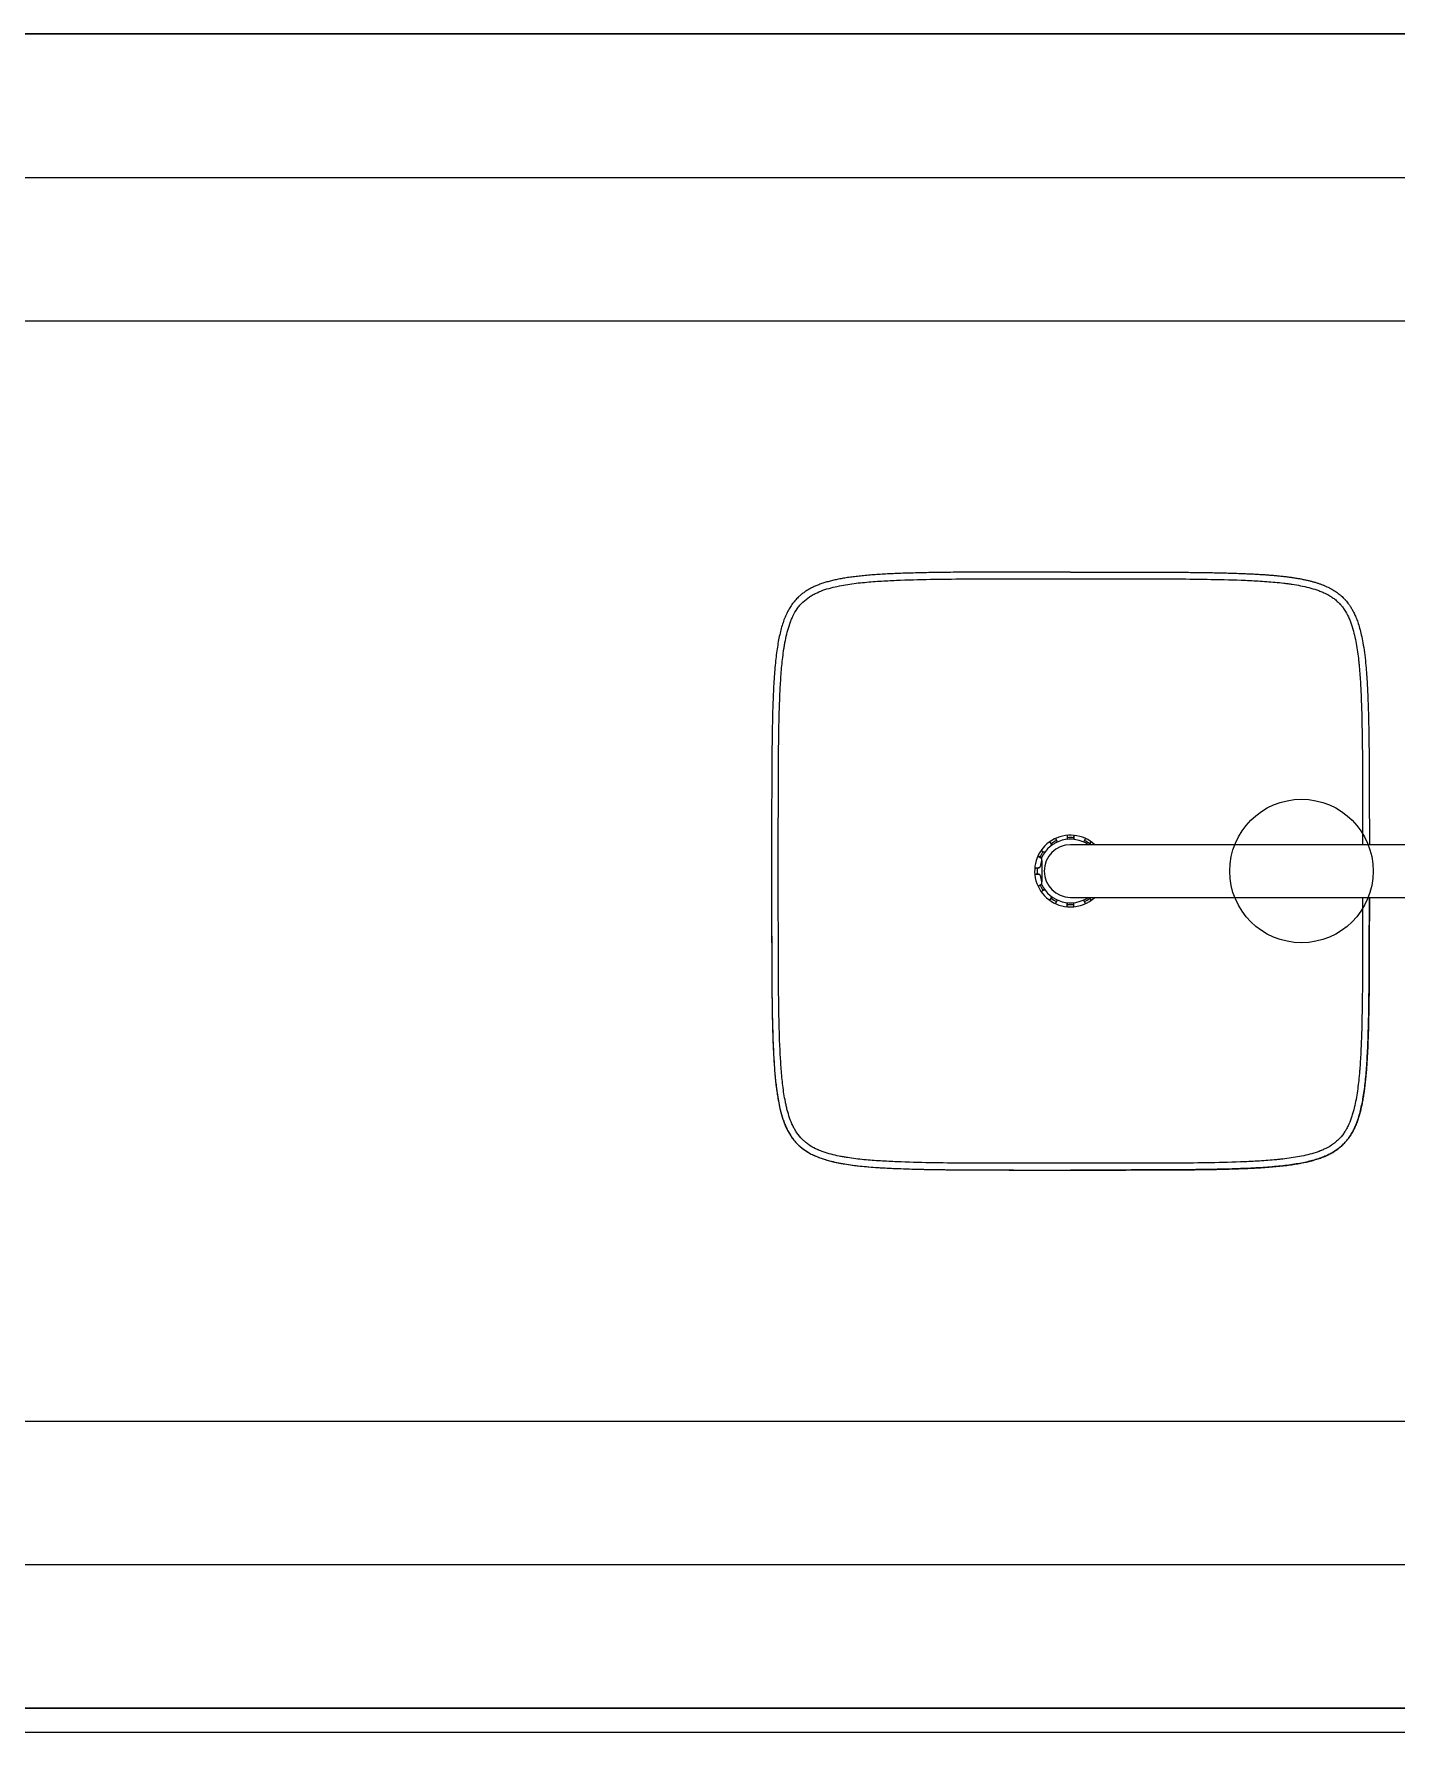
# Model space of a CAD drawing. Header units: millimetres. Extents: x 976 to 9349, y -1578 to 2211.
# Drawn here: x 6089.1 to 6146.1, y 17.1 to 88.1 of the extents above; entities that cross this region are included whole.
import ezdxf

# ---------------------------------------------------------------- set-up
doc = ezdxf.new("R2010")
doc.units = ezdxf.units.MM
for name, color, linetype in [('Płytki', 254, 'Continuous'), ('Wbudowane', 175, 'Continuous'), ('Ściany', 7, 'Continuous')]:
    doc.layers.add(name, color=color, linetype=linetype)

# ---------------------------------------------------------------- blocks, each defined once
blk = doc.blocks.new('Z$W@#9123')
for p, q in [((13.825, 42.453), (13.825, 16.553)), ((16.025, 16.553), (16.025, 42.453)), ((13.825, 16.553), (13.825, 12.503)), ((16.025, 12.503), (16.025, 16.553)), ((13.57, 13.129), (13.69, 13.06)), ((13.706, 13.363), (13.825, 13.294)), ((16.144, 13.363), (16.025, 13.294)), ((16.28, 13.129), (16.16, 13.06)), ((13.439, 12.638), (13.577, 12.638)), ((13.439, 12.367), (13.577, 12.367)), ((16.411, 12.638), (16.273, 12.638)), ((16.411, 12.367), (16.273, 12.367)), ((13.57, 11.877), (13.69, 11.945)), ((13.706, 11.642), (13.825, 11.711)), ((14.065, 11.283), (14.134, 11.402)), ((15.785, 11.283), (15.716, 11.402)), ((16.144, 11.642), (16.025, 11.711)), ((16.28, 11.877), (16.16, 11.945)), ((14.299, 11.148), (14.368, 11.267)), ((14.48, 11.303), (14.352, 11.303)), ((14.48, 11.303), (15.37, 11.303)), ((14.741, 11.236), (14.741, 11.236)), ((14.79, 11.016), (14.79, 11.154)), ((15.06, 11.016), (15.06, 11.154)), ((15.109, 11.236), (15.109, 11.236)), ((15.498, 11.303), (15.37, 11.303)), ((15.551, 11.148), (15.482, 11.267))]:
    blk.add_line(p, q)
for centre, radius, start, end in [((14.925, 12.503), 1.5, 137.16657, 0), ((14.925, 12.503), 1.5, 0, 42.83343), ((14.066, 13.992), 0.996, 239.73052, 240.17678), ((14.925, 12.503), 1.33, 145.79868, 244.45616), ((14.925, 12.503), 1.4, 144.69488, 155.30515), ((14.31, 14.131), 1.238, 239.92635, 240.97124), ((13.177, 12.453), 1.052, 59.86332, 60.28576), ((13.674, 12.984), 0.0738, 59.03784, 61.07248), ((13.68, 12.999), 0.06, 57.40311, 57.83551), ((13.207, 12.221), 1.238, 60.06885, 60.07349), ((14.925, 12.503), 1.33, 295.54384, 34.20132), ((16.643, 12.221), 1.238, 119.92635, 119.93099), ((14.925, 12.503), 1.4, 24.69487, 35.30515), ((16.17, 12.999), 0.06, 122.16449, 122.59689), ((16.176, 12.984), 0.0738, 118.92752, 120.96085), ((15.54, 14.131), 1.238, 299.02892, 300.07349), ((16.645, 12.502), 0.996, 119.73005, 120.17678), ((15.756, 14.041), 1.052, 299.86332, 300.28582), ((13.436, 11.586), 1.052, 89.86332, 90.28572), ((13.436, 13.363), 0.996, 269.73015, 270.17678), ((14.925, 12.503), 1.4, 174.69488, 185.30515), ((13.578, 11.4), 1.238, 89.02892, 90.07349), ((13.578, 13.605), 1.238, 269.92635, 270.97124), ((13.601, 12.711), 0.0738, 268.92752, 270.95784), ((13.601, 12.294), 0.0738, 89.0437, 91.07248), ((13.599, 12.695), 0.06, 272.16449, 272.59689), ((13.599, 12.31), 0.06, 87.40311, 87.83551), ((14.925, 12.503), 1.1, 180, 0), ((16.249, 12.711), 0.0738, 269.0437, 271.07248), ((16.251, 12.695), 0.06, 267.40311, 267.83551), ((16.251, 12.31), 0.06, 92.16449, 92.59689), ((16.249, 12.294), 0.0738, 88.92752, 90.95784), ((16.272, 11.4), 1.238, 89.92635, 90.97124), ((16.272, 13.606), 1.238, 269.02892, 270.07349), ((14.925, 12.503), 1.4, 0, 5.30511), ((14.925, 12.503), 1.4, 354.69485, 0), ((16.414, 11.642), 0.996, 89.73042, 90.17678), ((16.414, 13.419), 1.052, 269.86332, 270.28569), ((14.094, 10.964), 1.052, 119.86332, 120.28609), ((14.925, 12.503), 1.4, 204.69485, 215.30512), ((14.31, 10.874), 1.238, 119.02892, 120.07349), ((13.205, 12.503), 0.996, 299.73036, 300.17678), ((13.674, 12.021), 0.0738, 298.92752, 300.96085), ((13.68, 12.006), 0.06, 302.16449, 302.59689), ((13.207, 12.784), 1.238, 299.92635, 300.97124), ((13.882, 11.66), 0.0738, 119.03793, 121.07248), ((13.873, 11.673), 0.06, 117.40311, 117.83551), ((14.925, 12.503), 1.4, 234.69485, 245.30513), ((15.207, 10.785), 1.238, 149.02892, 150.07349), ((14.082, 11.46), 0.0738, 328.92752, 330.9573), ((14.095, 11.45), 0.06, 332.16449, 332.59689), ((14.925, 12.503), 1.4, 294.6949, 305.30516), ((15.755, 11.45), 0.06, 207.40311, 207.83551), ((15.768, 11.46), 0.0738, 209.04435, 211.07248), ((14.643, 10.785), 1.238, 29.92635, 30.97124), ((15.968, 11.66), 0.0738, 58.92752, 60.9606), ((15.977, 11.673), 0.06, 62.16449, 62.59689), ((16.643, 12.784), 1.238, 239.02892, 240.07349), ((14.925, 12.503), 1.4, 324.69486, 335.30514), ((16.17, 12.006), 0.06, 237.40311, 237.83551), ((16.176, 12.021), 0.0738, 239.03784, 241.07248), ((15.54, 10.874), 1.238, 59.92635, 60.97124), ((16.673, 12.552), 1.052, 239.86332, 240.28597), ((15.784, 11.013), 0.996, 59.73053, 60.17678), ((14.974, 10.755), 1.052, 149.86332, 150.28584), ((13.435, 11.643), 0.996, 329.73054, 330.17678), ((13.297, 11.888), 1.238, 329.92635, 330.97124), ((14.429, 11.258), 0.06, 131.79707, 147.83551), ((14.444, 11.251), 0.0738, 147.38601, 151.07248), ((14.43, 11.26), 0.0572, 132.56638, 147.6847), ((14.925, 12.503), 1.28, 249.63587, 261.71529), ((14.733, 11.179), 0.0572, 2.31922, 82.19527), ((14.732, 11.176), 0.06, 2.16449, 81.73555), ((14.716, 11.178), 0.0738, 358.92752, 2.61399), ((16.028, 11.156), 1.238, 179.02892, 180.07349), ((15.842, 11.014), 1.052, 179.86332, 180.28569), ((14.925, 12.503), 1.4, 264.69489, 275.30514), ((15.118, 11.176), 0.06, 98.26445, 177.83551), ((15.117, 11.179), 0.0572, 97.80081, 177.6847), ((15.134, 11.178), 0.0738, 177.38601, 181.07248), ((13.822, 11.156), 1.238, 359.92635, 0.97124), ((14.065, 11.013), 0.996, 359.7303, 0.17678), ((14.925, 12.503), 1.28, 278.28471, 290.36452), ((15.42, 11.26), 0.0572, 32.31922, 47.43321), ((15.421, 11.258), 0.06, 32.16449, 48.20564), ((15.406, 11.251), 0.0738, 28.92752, 32.61399), ((16.554, 11.888), 1.238, 209.02892, 210.07349), ((16.463, 11.672), 1.052, 209.86332, 210.28594), ((14.924, 10.783), 0.996, 29.73023, 30.17678)]:
    blk.add_arc(centre, radius, start, end)
for points, knots in [([(2.424, 12.503), (2.424, 12.645), (2.424, 12.928), (2.424, 13.346), (2.424, 13.753), (2.424, 14.15), (2.424, 14.537), (2.424, 14.914), (2.425, 15.281), (2.426, 15.638), (2.427, 15.985), (2.428, 16.323), (2.43, 16.652), (2.432, 16.971), (2.434, 17.282), (2.437, 17.584), (2.44, 17.877), (2.444, 18.162), (2.449, 18.438), (2.454, 18.706), (2.46, 18.966), (2.467, 19.219), (2.475, 19.463), (2.484, 19.7), (2.494, 19.93), (2.504, 20.152), (2.516, 20.367), (2.529, 20.575), (2.544, 20.776), (2.559, 20.971), (2.577, 21.159), (2.595, 21.34), (2.615, 21.515), (2.637, 21.684), (2.661, 21.847), (2.686, 22.004), (2.713, 22.155), (2.743, 22.301), (2.774, 22.441), (2.808, 22.576), (2.843, 22.706), (2.881, 22.83), (2.922, 22.95), (2.965, 23.064), (3.011, 23.174), (3.059, 23.28), (3.11, 23.381), (3.165, 23.477), (3.222, 23.569), (3.283, 23.658), (3.346, 23.742), (3.414, 23.822), (3.465, 23.878), (3.502, 23.915), (3.528, 23.941), (3.566, 23.977), (3.618, 24.024), (3.685, 24.08), (3.769, 24.144), (3.871, 24.214), (3.995, 24.289), (4.144, 24.367), (4.321, 24.446), (4.53, 24.525), (4.776, 24.601), (5.066, 24.673), (5.406, 24.74), (5.804, 24.8), (6.168, 24.841), (6.482, 24.87), (6.729, 24.889), (6.987, 24.906), (7.256, 24.921), (7.538, 24.935), (7.833, 24.947), (8.141, 24.957), (8.462, 24.966), (8.797, 24.974), (9.281, 24.983), (9.92, 24.991), (10.716, 24.997), (11.534, 25), (12.369, 25.002), (13.135, 25.003), (13.621, 25.003), (13.825, 25.003)], [0, 0, 0, 0, 0.019347, 0.038209, 0.056594, 0.074508, 0.09196, 0.108956, 0.125504, 0.141612, 0.157286, 0.172534, 0.187364, 0.201782, 0.215798, 0.229416, 0.242645, 0.255492, 0.267962, 0.280064, 0.291804, 0.303188, 0.314225, 0.324921, 0.335283, 0.345318, 0.355034, 0.364438, 0.373538, 0.38234, 0.390851, 0.39908, 0.407033, 0.414719, 0.422146, 0.429322, 0.436255, 0.442956, 0.449434, 0.455698, 0.46176, 0.467631, 0.473321, 0.478844, 0.484211, 0.489438, 0.494538, 0.499527, 0.504422, 0.509239, 0.513995, 0.518709, 0.523399, 0.524254, 0.525873, 0.528255, 0.531408, 0.535342, 0.540083, 0.545674, 0.552182, 0.559706, 0.568379, 0.578379, 0.589925, 0.603285, 0.618779, 0.636783, 0.657728, 0.668384, 0.679531, 0.691187, 0.70337, 0.7161, 0.729396, 0.743278, 0.757765, 0.772877, 0.788634, 0.823402, 0.859384, 0.896368, 0.934128, 0.972426, 1, 1, 1, 1]), ([(27.426, 12.503), (27.426, 12.735), (27.426, 13.191), (27.426, 13.861), (27.426, 14.502), (27.425, 15.117), (27.424, 15.705), (27.422, 16.267), (27.42, 16.804), (27.416, 17.317), (27.411, 17.806), (27.404, 18.272), (27.396, 18.716), (27.385, 19.138), (27.373, 19.539), (27.357, 19.92), (27.339, 20.282), (27.318, 20.624), (27.293, 20.948), (27.265, 21.254), (27.232, 21.543), (27.195, 21.816), (27.153, 22.072), (27.106, 22.314), (27.053, 22.54), (26.994, 22.753), (26.929, 22.952), (26.857, 23.138), (26.777, 23.311), (26.69, 23.472), (26.594, 23.622), (26.489, 23.761), (26.368, 23.898), (26.228, 24.031), (26.064, 24.159), (25.885, 24.273), (25.69, 24.376), (25.478, 24.468), (25.247, 24.549), (24.998, 24.621), (24.728, 24.685), (24.438, 24.74), (24.126, 24.788), (23.79, 24.83), (23.431, 24.865), (23.046, 24.895), (22.636, 24.92), (22.198, 24.94), (21.732, 24.957), (21.236, 24.97), (20.857, 24.978), (20.587, 24.982), (20.419, 24.985), (20.197, 24.987), (19.917, 24.99), (19.577, 24.994), (19.169, 24.996), (18.689, 24.999), (18.127, 25.001), (17.477, 25.002), (16.766, 25.003), (16.271, 25.003), (16.025, 25.003)], [0, 0, 0, 0, 0.0314952, 0.0616979, 0.0906406, 0.1183556, 0.1448755, 0.1702328, 0.19446, 0.2175897, 0.2396534, 0.2606816, 0.2807047, 0.2997534, 0.3178589, 0.3350525, 0.3513662, 0.3668324, 0.3814829, 0.3953493, 0.4084647, 0.4208638, 0.4325833, 0.4436624, 0.4541432, 0.4640711, 0.4734949, 0.4824677, 0.4910484, 0.4993016, 0.5072977, 0.5151121, 0.5228243, 0.5320033, 0.541291, 0.5508229, 0.5607274, 0.5711225, 0.5821143, 0.5937975, 0.6062565, 0.6195689, 0.6338055, 0.6490314, 0.6653073, 0.6826898, 0.7012332, 0.7209915, 0.7420197, 0.7643713, 0.7880995, 0.79337, 0.8009306, 0.8108994, 0.8234322, 0.8387247, 0.8570157, 0.8785911, 0.9037887, 0.9330022, 0.9666871, 1, 1, 1, 1]), ([(16.025, 25.003), (16.059, 25.003), (16.283, 25.003), (16.689, 25.003), (17.237, 25.002), (17.764, 25.001), (18.272, 25), (18.759, 24.999), (19.228, 24.996), (19.678, 24.993), (20.109, 24.989), (20.524, 24.983), (20.92, 24.977), (21.3, 24.968), (21.664, 24.959), (22.012, 24.947), (22.344, 24.934), (22.661, 24.918), (22.964, 24.9), (23.252, 24.879), (23.527, 24.856), (23.788, 24.829), (24.036, 24.799), (24.272, 24.766), (24.496, 24.729), (24.708, 24.688), (24.908, 24.643), (25.098, 24.593), (25.277, 24.538), (25.446, 24.479), (25.605, 24.414), (25.754, 24.343), (25.895, 24.266), (26.027, 24.183), (26.15, 24.093), (26.265, 23.996), (26.385, 23.88), (26.507, 23.742), (26.627, 23.575), (26.735, 23.394), (26.832, 23.197), (26.918, 22.983), (26.995, 22.751), (27.063, 22.5), (27.123, 22.23), (27.176, 21.94), (27.222, 21.628), (27.261, 21.294), (27.294, 20.936), (27.323, 20.554), (27.347, 20.147), (27.366, 19.713), (27.382, 19.252), (27.395, 18.763), (27.402, 18.383), (27.406, 18.102), (27.409, 17.91), (27.412, 17.654), (27.416, 17.329), (27.419, 16.93), (27.422, 16.449), (27.424, 15.877), (27.425, 15.205), (27.426, 14.419), (27.426, 13.506), (27.426, 12.853), (27.426, 12.503)], [0, 0, 0, 0, 0.004627, 0.030291, 0.055005, 0.078792, 0.101673, 0.12367, 0.144805, 0.1651, 0.184577, 0.203255, 0.221156, 0.2383, 0.254707, 0.270398, 0.285394, 0.299716, 0.313386, 0.326426, 0.338856, 0.350699, 0.361977, 0.372713, 0.382932, 0.392661, 0.401928, 0.410762, 0.419196, 0.427264, 0.435003, 0.442453, 0.449659, 0.456667, 0.463529, 0.470296, 0.477024, 0.48606, 0.495252, 0.504728, 0.514604, 0.524989, 0.535979, 0.54766, 0.560111, 0.573402, 0.5876, 0.602765, 0.618953, 0.636217, 0.654608, 0.674178, 0.694978, 0.71706, 0.740472, 0.746402, 0.755037, 0.766535, 0.781105, 0.799014, 0.820588, 0.846221, 0.876383, 0.911623, 0.952582, 1, 1, 1, 1]), ([(2.704, 12.503), (2.704, 13.454), (2.703, 14.406), (2.706, 15.834), (2.707, 16.31), (2.713, 17.262), (2.718, 17.737), (2.733, 18.689), (2.744, 19.165), (2.766, 19.759), (2.772, 19.878), (2.783, 20.116), (2.789, 20.235), (2.81, 20.591), (2.828, 20.828), (2.861, 21.184), (2.879, 21.361), (2.901, 21.538), (2.917, 21.656), (2.925, 21.715), (2.969, 22.009), (3.013, 22.243), (3.101, 22.586), (3.134, 22.699), (3.191, 22.867), (3.212, 22.923), (3.257, 23.033), (3.28, 23.088), (3.313, 23.155), (3.319, 23.169), (3.333, 23.196), (3.339, 23.209), (3.36, 23.249), (3.375, 23.276), (3.419, 23.353), (3.451, 23.404), (3.518, 23.502), (3.554, 23.549), (3.63, 23.641), (3.67, 23.685), (3.734, 23.748), (3.756, 23.768), (3.789, 23.799), (3.801, 23.809), (3.824, 23.828), (3.881, 23.876), (3.942, 23.921), (4.09, 24.02), (4.194, 24.078), (4.33, 24.141), (4.357, 24.154), (4.412, 24.177), (4.44, 24.189), (4.524, 24.222), (4.58, 24.242), (4.749, 24.3), (4.863, 24.332), (5.093, 24.39), (5.209, 24.415), (5.441, 24.459), (5.558, 24.479), (5.793, 24.513), (5.911, 24.529), (6.088, 24.549), (6.147, 24.556), (6.265, 24.568), (6.324, 24.574), (6.621, 24.601), (6.858, 24.618), (7.332, 24.645), (7.569, 24.656), (8.28, 24.684), (8.755, 24.694), (9.704, 24.709), (10.179, 24.713), (11.128, 24.719), (11.602, 24.721), (12.66, 24.723), (13.242, 24.723), (13.825, 24.723)], [0, 0, 0, 0, 0.131341, 0.131341, 0.197012, 0.197012, 0.262682, 0.262682, 0.328353, 0.328353, 0.34477, 0.34477, 0.361188, 0.361188, 0.394023, 0.394023, 0.410441, 0.41865, 0.41865, 0.426859, 0.426859, 0.459694, 0.459694, 0.476112, 0.476112, 0.48432, 0.48432, 0.492529, 0.492529, 0.494581, 0.494581, 0.496634, 0.496634, 0.500738, 0.500738, 0.508947, 0.508947, 0.517156, 0.517156, 0.525365, 0.525365, 0.529469, 0.529469, 0.531521, 0.531521, 0.533573, 0.541782, 0.541782, 0.5582, 0.5582, 0.562304, 0.562304, 0.566409, 0.566409, 0.574617, 0.574617, 0.591035, 0.591035, 0.607453, 0.607453, 0.62387, 0.62387, 0.640288, 0.640288, 0.648497, 0.648497, 0.656706, 0.656706, 0.689541, 0.689541, 0.722376, 0.722376, 0.788047, 0.788047, 0.853717, 0.853717, 0.919388, 0.919388, 1, 1, 1, 1]), ([(16.025, 24.723), (16.611, 24.723), (17.198, 24.723), (18.261, 24.721), (18.737, 24.719), (19.69, 24.713), (20.167, 24.709), (21.12, 24.694), (21.596, 24.683), (22.31, 24.655), (22.548, 24.644), (22.905, 24.623), (23.024, 24.615), (23.202, 24.601), (23.262, 24.597), (23.38, 24.587), (23.44, 24.582), (23.737, 24.554), (23.974, 24.527), (24.326, 24.473), (24.444, 24.453), (24.677, 24.407), (24.794, 24.381), (24.967, 24.337), (25.024, 24.321), (25.111, 24.295), (25.139, 24.286), (25.196, 24.267), (25.224, 24.258), (25.365, 24.209), (25.476, 24.164), (25.637, 24.086), (25.689, 24.058), (25.754, 24.02), (25.767, 24.012), (25.793, 23.997), (25.805, 23.989), (25.843, 23.965), (25.868, 23.948), (25.991, 23.862), (26.081, 23.785), (26.206, 23.657), (26.245, 23.612), (26.292, 23.553), (26.301, 23.541), (26.319, 23.517), (26.328, 23.505), (26.355, 23.469), (26.372, 23.444), (26.454, 23.32), (26.511, 23.215), (26.573, 23.079), (26.585, 23.052), (26.603, 23.01), (26.608, 22.996), (26.62, 22.968), (26.647, 22.899), (26.672, 22.829), (26.728, 22.659), (26.76, 22.545), (26.846, 22.201), (26.888, 21.969), (26.939, 21.617), (26.954, 21.5), (26.974, 21.323), (26.981, 21.264), (26.993, 21.146), (26.998, 21.087), (27.025, 20.791), (27.042, 20.555), (27.07, 20.081), (27.08, 19.845), (27.107, 19.134), (27.118, 18.661), (27.133, 17.714), (27.137, 17.24), (27.143, 16.293), (27.144, 15.819), (27.147, 14.398), (27.146, 13.45), (27.146, 12.503)], [0, 0, 0, 0, 0.0807963, 0.0807963, 0.1464537, 0.1464537, 0.2121111, 0.2121111, 0.2777685, 0.2777685, 0.3105972, 0.3105972, 0.3270115, 0.3270115, 0.3352187, 0.3352187, 0.3434259, 0.3434259, 0.3762546, 0.3762546, 0.392669, 0.392669, 0.4090833, 0.4090833, 0.4172905, 0.4172905, 0.4213941, 0.4213941, 0.4254977, 0.4254977, 0.441912, 0.441912, 0.4501192, 0.4501192, 0.452171, 0.452171, 0.4542228, 0.4542228, 0.4583264, 0.4583264, 0.4747407, 0.4747407, 0.4829479, 0.4829479, 0.4849997, 0.4849997, 0.4870515, 0.4870515, 0.4911551, 0.4911551, 0.5075694, 0.5075694, 0.511673, 0.511673, 0.5137248, 0.5137248, 0.5157766, 0.5239838, 0.5239838, 0.5403981, 0.5403981, 0.5732268, 0.5732268, 0.5896412, 0.5896412, 0.5978484, 0.5978484, 0.6060555, 0.6060555, 0.6388842, 0.6388842, 0.671713, 0.671713, 0.7373704, 0.7373704, 0.8030278, 0.8030278, 0.8686852, 0.8686852, 1, 1, 1, 1]), ([(13.712, 13.05), (13.695, 13.061), (13.669, 13.077), (13.636, 13.099), (13.618, 13.111), (13.613, 13.116), (13.613, 13.116)], [0, 0, 0, 0, 0.2721041, 0.5429026, 0.7994334, 1, 1, 1, 1]), ([(13.738, 13.333), (13.738, 13.333), (13.739, 13.332), (13.742, 13.331), (13.749, 13.328), (13.759, 13.323), (13.771, 13.317), (13.787, 13.31), (13.804, 13.301), (13.818, 13.294), (13.825, 13.29), (13.825, 13.29)], [0, 0, 0, 0, 0.075148, 0.183851, 0.306908, 0.438756, 0.575494, 0.714315, 0.854581, 0.996155, 1, 1, 1, 1]), ([(16.025, 13.29), (16.034, 13.295), (16.055, 13.306), (16.086, 13.321), (16.106, 13.33), (16.112, 13.333), (16.112, 13.333)], [0, 0, 0, 0, 0.183641, 0.48735, 0.775058, 1, 1, 1, 1]), ([(16.237, 13.116), (16.237, 13.116), (16.237, 13.115), (16.234, 13.113), (16.228, 13.108), (16.219, 13.102), (16.207, 13.094), (16.193, 13.085), (16.177, 13.074), (16.158, 13.062), (16.145, 13.054), (16.138, 13.05)], [0, 0, 0, 0, 0.066676, 0.163126, 0.272311, 0.389296, 0.51062, 0.633792, 0.758247, 0.883862, 1, 1, 1, 1]), ([(2.424, 12.503), (2.424, 12.302), (2.424, 11.907), (2.424, 11.325), (2.424, 10.764), (2.424, 10.224), (2.425, 9.704), (2.426, 9.203), (2.428, 8.721), (2.43, 8.258), (2.433, 7.812), (2.437, 7.385), (2.442, 6.974), (2.449, 6.581), (2.456, 6.204), (2.466, 5.842), (2.476, 5.497), (2.489, 5.166), (2.504, 4.85), (2.521, 4.548), (2.541, 4.261), (2.563, 3.986), (2.588, 3.725), (2.617, 3.476), (2.648, 3.24), (2.683, 3.015), (2.722, 2.802), (2.765, 2.601), (2.812, 2.409), (2.864, 2.229), (2.92, 2.058), (2.982, 1.897), (3.049, 1.745), (3.121, 1.603), (3.2, 1.469), (3.285, 1.343), (3.376, 1.225), (3.487, 1.101), (3.622, 0.974), (3.786, 0.846), (3.965, 0.732), (4.16, 0.629), (4.372, 0.537), (4.603, 0.456), (4.852, 0.384), (5.122, 0.321), (5.412, 0.265), (5.724, 0.217), (6.06, 0.176), (6.419, 0.14), (6.804, 0.11), (7.214, 0.085), (7.652, 0.065), (8.118, 0.048), (8.614, 0.035), (8.993, 0.027), (9.263, 0.023), (9.431, 0.021), (9.653, 0.018), (9.933, 0.015), (10.273, 0.012), (10.681, 0.009), (11.161, 0.006), (11.723, 0.004), (12.373, 0.003), (13.124, 0.003), (13.985, 0.002), (14.598, 0.003), (14.925, 0.003)], [0, 0, 0, 0, 0.025915, 0.050912, 0.075012, 0.098236, 0.120601, 0.142129, 0.162839, 0.182752, 0.201886, 0.220263, 0.237899, 0.254815, 0.271028, 0.286558, 0.301422, 0.31564, 0.329232, 0.342216, 0.354612, 0.366441, 0.377721, 0.388472, 0.398716, 0.408474, 0.417771, 0.42663, 0.435079, 0.443145, 0.45086, 0.458255, 0.465365, 0.47223, 0.478891, 0.485391, 0.491779, 0.498102, 0.506847, 0.515695, 0.524777, 0.534213, 0.544116, 0.554588, 0.565719, 0.577589, 0.590272, 0.603835, 0.618341, 0.633847, 0.650407, 0.668074, 0.686898, 0.706931, 0.728226, 0.750832, 0.755853, 0.763056, 0.772553, 0.784493, 0.799062, 0.816488, 0.837044, 0.861049, 0.888881, 0.920973, 0.957823, 1, 1, 1, 1]), ([(14.925, 0.282), (13.971, 0.282), (13.018, 0.282), (11.587, 0.284), (11.11, 0.286), (10.157, 0.292), (9.68, 0.296), (8.726, 0.312), (8.25, 0.322), (7.535, 0.35), (7.297, 0.361), (6.821, 0.39), (6.583, 0.407), (6.109, 0.452), (5.872, 0.479), (5.607, 0.519), (5.577, 0.524), (5.518, 0.534), (5.489, 0.539), (5.401, 0.554), (5.342, 0.565), (5.167, 0.599), (5.051, 0.625), (4.821, 0.685), (4.708, 0.718), (4.539, 0.777), (4.484, 0.798), (4.401, 0.832), (4.374, 0.844), (4.333, 0.862), (4.319, 0.869), (4.292, 0.881), (4.278, 0.888), (4.157, 0.947), (4.053, 1.007), (3.908, 1.109), (3.86, 1.146), (3.792, 1.204), (3.77, 1.224), (3.737, 1.254), (3.726, 1.265), (3.705, 1.286), (3.694, 1.297), (3.6, 1.394), (3.526, 1.488), (3.428, 1.637), (3.398, 1.688), (3.355, 1.766), (3.341, 1.793), (3.314, 1.846), (3.301, 1.874), (3.239, 2.01), (3.196, 2.121), (3.122, 2.346), (3.09, 2.46), (3.004, 2.804), (2.962, 3.037), (2.91, 3.391), (2.895, 3.509), (2.868, 3.745), (2.857, 3.863), (2.824, 4.217), (2.808, 4.453), (2.78, 4.926), (2.77, 5.162), (2.743, 5.872), (2.732, 6.345), (2.717, 7.292), (2.713, 7.766), (2.707, 8.713), (2.706, 9.187), (2.703, 10.608), (2.704, 11.555), (2.704, 12.503)], [0, 0, 0, 0, 0.125, 0.125, 0.1875, 0.1875, 0.25, 0.25, 0.3125, 0.3125, 0.34375, 0.34375, 0.375, 0.375, 0.40625, 0.40625, 0.410156, 0.410156, 0.414062, 0.414062, 0.421875, 0.421875, 0.4375, 0.4375, 0.453125, 0.453125, 0.460937, 0.460937, 0.464844, 0.464844, 0.466797, 0.466797, 0.46875, 0.46875, 0.484375, 0.484375, 0.492187, 0.492187, 0.496094, 0.496094, 0.498047, 0.498047, 0.5, 0.5, 0.515625, 0.515625, 0.523437, 0.523437, 0.527344, 0.527344, 0.53125, 0.53125, 0.546875, 0.546875, 0.5625, 0.5625, 0.59375, 0.59375, 0.609375, 0.609375, 0.625, 0.625, 0.65625, 0.65625, 0.6875, 0.6875, 0.75, 0.75, 0.8125, 0.8125, 0.875, 0.875, 1, 1, 1, 1]), ([(13.482, 12.628), (13.482, 12.628), (13.483, 12.628), (13.487, 12.629), (13.494, 12.629), (13.505, 12.63), (13.519, 12.631), (13.536, 12.632), (13.555, 12.633), (13.578, 12.634), (13.592, 12.635), (13.601, 12.635)], [0, 0, 0, 0, 0.066676, 0.163126, 0.272311, 0.389296, 0.51062, 0.633792, 0.758247, 0.883862, 1, 1, 1, 1]), ([(13.601, 12.37), (13.58, 12.371), (13.55, 12.372), (13.51, 12.374), (13.489, 12.376), (13.482, 12.377), (13.482, 12.377)], [0, 0, 0, 0, 0.2721041, 0.5429026, 0.7994334, 1, 1, 1, 1]), ([(14.925, 0.003), (15.147, 0.003), (15.583, 0.002), (16.225, 0.002), (16.841, 0.003), (17.431, 0.003), (17.998, 0.004), (18.541, 0.006), (19.061, 0.008), (19.558, 0.011), (20.034, 0.016), (20.488, 0.021), (20.922, 0.029), (21.336, 0.037), (21.731, 0.048), (22.106, 0.061), (22.463, 0.077), (22.803, 0.095), (23.125, 0.116), (23.431, 0.141), (23.721, 0.169), (23.995, 0.2), (24.254, 0.236), (24.498, 0.276), (24.729, 0.321), (24.946, 0.372), (25.15, 0.427), (25.342, 0.489), (25.522, 0.556), (25.69, 0.63), (25.848, 0.712), (25.994, 0.8), (26.131, 0.897), (26.258, 1.002), (26.384, 1.124), (26.509, 1.266), (26.628, 1.432), (26.736, 1.614), (26.833, 1.811), (26.919, 2.026), (26.996, 2.258), (27.064, 2.508), (27.124, 2.778), (27.176, 3.068), (27.222, 3.38), (27.261, 3.714), (27.295, 4.072), (27.323, 4.454), (27.347, 4.861), (27.366, 5.294), (27.382, 5.755), (27.395, 6.244), (27.402, 6.618), (27.406, 6.885), (27.409, 7.051), (27.411, 7.271), (27.414, 7.548), (27.417, 7.886), (27.42, 8.291), (27.422, 8.768), (27.424, 9.325), (27.425, 9.971), (27.426, 10.716), (27.426, 11.57), (27.426, 12.178), (27.426, 12.503)], [0, 0, 0, 0, 0.028684, 0.056244, 0.082706, 0.108097, 0.132445, 0.155777, 0.178119, 0.199498, 0.219942, 0.239474, 0.258122, 0.27591, 0.292863, 0.309008, 0.324371, 0.338979, 0.352858, 0.366034, 0.378535, 0.390387, 0.401619, 0.412263, 0.422351, 0.431918, 0.441001, 0.449641, 0.45788, 0.465767, 0.473354, 0.480699, 0.487862, 0.494909, 0.501906, 0.510509, 0.519263, 0.528288, 0.537696, 0.547589, 0.558059, 0.569187, 0.581048, 0.593709, 0.607233, 0.621677, 0.637095, 0.653536, 0.67105, 0.689686, 0.709492, 0.730517, 0.752808, 0.757759, 0.764886, 0.774298, 0.786143, 0.800602, 0.817901, 0.838307, 0.862137, 0.889762, 0.921609, 0.958168, 1, 1, 1, 1]), ([(16.249, 12.635), (16.27, 12.634), (16.3, 12.633), (16.34, 12.631), (16.361, 12.629), (16.368, 12.628), (16.368, 12.628)], [0, 0, 0, 0, 0.2721041, 0.5429026, 0.7994334, 1, 1, 1, 1]), ([(16.368, 12.377), (16.368, 12.377), (16.367, 12.377), (16.363, 12.377), (16.356, 12.376), (16.345, 12.375), (16.331, 12.374), (16.314, 12.373), (16.295, 12.372), (16.272, 12.371), (16.258, 12.37), (16.249, 12.37)], [0, 0, 0, 0, 0.0666764, 0.1631258, 0.2723114, 0.3892965, 0.5106199, 0.6337919, 0.7582466, 0.8838615, 1, 1, 1, 1]), ([(27.146, 12.503), (27.146, 11.524), (27.147, 10.545), (27.144, 9.077), (27.142, 8.588), (27.136, 7.609), (27.131, 7.12), (27.122, 6.63)], [0, 0, 0, 0, 0.5, 0.5, 0.75, 0.75, 1, 1, 1, 1]), ([(13.613, 11.889), (13.613, 11.889), (13.613, 11.89), (13.616, 11.893), (13.622, 11.897), (13.631, 11.903), (13.643, 11.911), (13.657, 11.92), (13.673, 11.931), (13.692, 11.943), (13.705, 11.951), (13.712, 11.956)], [0, 0, 0, 0, 0.066676, 0.163126, 0.272311, 0.389296, 0.51062, 0.633792, 0.758247, 0.883862, 1, 1, 1, 1]), ([(13.845, 11.726), (13.826, 11.716), (13.799, 11.702), (13.764, 11.684), (13.744, 11.675), (13.738, 11.672), (13.738, 11.672)], [0, 0, 0, 0, 0.272104, 0.542903, 0.799433, 1, 1, 1, 1]), ([(14.095, 11.315), (14.095, 11.315), (14.095, 11.316), (14.097, 11.32), (14.1, 11.327), (14.104, 11.337), (14.11, 11.349), (14.118, 11.364), (14.127, 11.381), (14.137, 11.402), (14.144, 11.415), (14.148, 11.422)], [0, 0, 0, 0, 0.0666764, 0.1631258, 0.2723114, 0.3892965, 0.5106199, 0.6337919, 0.7582466, 0.8838615, 1, 1, 1, 1]), ([(15.702, 11.422), (15.712, 11.404), (15.726, 11.377), (15.743, 11.342), (15.753, 11.322), (15.755, 11.315), (15.755, 11.315)], [0, 0, 0, 0, 0.272104, 0.542903, 0.799433, 1, 1, 1, 1]), ([(16.112, 11.672), (16.112, 11.672), (16.111, 11.673), (16.108, 11.674), (16.101, 11.677), (16.091, 11.682), (16.079, 11.688), (16.063, 11.696), (16.046, 11.704), (16.026, 11.715), (16.013, 11.722), (16.005, 11.726)], [0, 0, 0, 0, 0.066676, 0.163126, 0.272311, 0.389296, 0.51062, 0.633792, 0.758247, 0.883862, 1, 1, 1, 1]), ([(16.138, 11.956), (16.155, 11.944), (16.181, 11.928), (16.214, 11.906), (16.232, 11.894), (16.237, 11.89), (16.237, 11.889)], [0, 0, 0, 0, 0.272104, 0.542903, 0.799433, 1, 1, 1, 1]), ([(14.378, 11.29), (14.367, 11.272), (14.35, 11.246), (14.329, 11.213), (14.316, 11.196), (14.312, 11.19), (14.312, 11.19)], [0, 0, 0, 0, 0.272104, 0.542903, 0.799433, 1, 1, 1, 1]), ([(14.8, 11.059), (14.8, 11.059), (14.8, 11.06), (14.799, 11.064), (14.798, 11.072), (14.797, 11.082), (14.796, 11.096), (14.795, 11.113), (14.794, 11.132), (14.793, 11.155), (14.793, 11.17), (14.792, 11.179)], [0, 0, 0, 0, 0.066676, 0.163126, 0.272311, 0.389296, 0.51062, 0.633792, 0.758247, 0.883862, 1, 1, 1, 1]), ([(15.058, 11.179), (15.057, 11.158), (15.056, 11.127), (15.053, 11.088), (15.051, 11.066), (15.05, 11.059), (15.05, 11.059)], [0, 0, 0, 0, 0.272104, 0.542903, 0.799433, 1, 1, 1, 1]), ([(15.538, 11.19), (15.538, 11.19), (15.537, 11.191), (15.535, 11.194), (15.531, 11.2), (15.524, 11.209), (15.517, 11.22), (15.507, 11.234), (15.497, 11.251), (15.485, 11.27), (15.477, 11.282), (15.472, 11.29)], [0, 0, 0, 0, 0.0666764, 0.1631258, 0.2723114, 0.3892965, 0.5106199, 0.6337919, 0.7582466, 0.8838615, 1, 1, 1, 1]), ([(27.122, 6.63), (27.114, 6.168), (27.102, 5.707), (27.074, 5.015), (27.062, 4.785), (27.033, 4.324), (27.016, 4.094), (26.971, 3.635), (26.943, 3.405), (26.899, 3.119), (26.889, 3.062), (26.874, 2.976), (26.869, 2.948), (26.858, 2.891), (26.853, 2.862), (26.824, 2.72), (26.798, 2.608), (26.739, 2.384), (26.706, 2.273), (26.648, 2.109), (26.627, 2.055), (26.6, 1.988), (26.594, 1.975), (26.582, 1.948), (26.565, 1.908), (26.546, 1.869), (26.483, 1.738), (26.426, 1.638), (26.327, 1.496), (26.292, 1.45), (26.245, 1.394), (26.235, 1.383), (26.216, 1.361), (26.187, 1.329), (26.157, 1.297), (26.054, 1.196), (25.965, 1.123), (25.822, 1.026), (25.773, 0.995), (25.709, 0.959), (25.697, 0.952), (25.671, 0.938), (25.658, 0.931), (25.62, 0.911), (25.594, 0.898), (25.463, 0.836), (25.356, 0.793), (25.139, 0.717), (25.028, 0.685), (24.861, 0.641), (24.805, 0.627), (24.692, 0.602), (24.635, 0.59), (24.465, 0.556), (24.351, 0.536), (24.01, 0.483), (23.781, 0.456), (23.324, 0.412), (23.095, 0.395), (22.637, 0.366), (22.407, 0.355), (21.718, 0.326), (21.259, 0.315), (20.799, 0.306)], [0, 0, 0, 0, 0.125, 0.125, 0.1875, 0.1875, 0.25, 0.25, 0.3125, 0.3125, 0.328125, 0.328125, 0.335938, 0.335938, 0.34375, 0.34375, 0.375, 0.375, 0.40625, 0.40625, 0.421875, 0.421875, 0.425781, 0.425781, 0.429688, 0.4375, 0.4375, 0.46875, 0.46875, 0.484375, 0.484375, 0.488281, 0.488281, 0.492187, 0.5, 0.5, 0.53125, 0.53125, 0.546875, 0.546875, 0.550781, 0.550781, 0.554687, 0.554687, 0.5625, 0.5625, 0.59375, 0.59375, 0.625, 0.625, 0.640625, 0.640625, 0.65625, 0.65625, 0.6875, 0.6875, 0.75, 0.75, 0.8125, 0.8125, 0.875, 0.875, 1, 1, 1, 1]), ([(20.799, 0.306), (20.309, 0.298), (19.82, 0.293), (18.841, 0.286), (18.351, 0.285), (16.883, 0.282), (15.904, 0.282), (14.925, 0.282)], [0, 0, 0, 0, 0.25, 0.25, 0.5, 0.5, 1, 1, 1, 1])]:
    blk.add_open_spline(points, degree=3, knots=knots)
blk.add_open_spline([(14.925, 0.003), (16.781, 0.003), (19.896, 0), (23.117, 0.07), (25.204, 0.341), (26.442, 0.986), (27.087, 2.224), (27.358, 4.311), (27.429, 7.532), (27.426, 10.646), (27.426, 12.503)], degree=3)
blk = doc.blocks.new('Z$W@#8064')
for p, q in [((0, 160), (0, 0)), ((6, 160), (6, 0)), ((64, 160), (64, 0)), ((70, 160), (70, 0)), ((12, 120.111), (12, 17.328)), ((58, 120.111), (58, 17.396))]:
    blk.add_line(p, q)
blk.add_circle((35, 30.738), 3)

msp = doc.modelspace()

# ---------------------------------------------------------------- linework, layer by layer
at = {"layer": 'Płytki'}
for p, q in [((6152.385, 88.103), (6012.885, 88.103)), ((6172.885, 18.103), (5994.385, 18.103))]:
    msp.add_line(p, q, dxfattribs=at)
at = {"layer": 'Ściany'}
msp.add_line((5993.385, 17.103), (6173.885, 17.103), dxfattribs=at)

# ---------------------------------------------------------------- block references
at = {"layer": 'Wbudowane'}
for name, p, rotation in [('Z$W@#8064', (6172.885, 18.103), 90), ('Z$W@#9123', (6119.982, 68.028), -90.00000000000001)]:
    msp.add_blockref(name, p, dxfattribs=dict(at, rotation=rotation))

doc.saveas('drawing.dxf')
